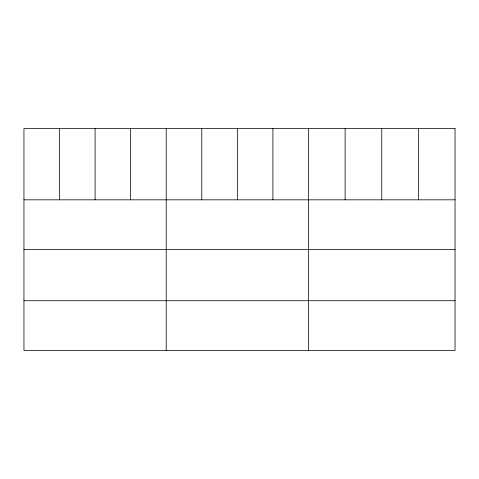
<?xml version="1.0" encoding="UTF-8"?>
<svg xmlns="http://www.w3.org/2000/svg" width="479" height="479" viewBox="0 0 479 479"><rect width="100%" height="100%" fill="white"/><g stroke="black" fill="none" stroke-linecap="round" stroke-linejoin="round"><path stroke-width="0.72" d="M23.95 199.821L455.05 199.821M23.95 249.523L455.05 249.523M23.95 300.722L455.05 300.722M418.406 128.576L418.406 199.821M381.763 128.576L381.763 199.821M345.12 128.576L345.12 199.821M308.476 128.576L308.476 350.424M272.91 128.576L272.91 199.821M237.344 128.576L237.344 199.821M201.779 128.576L201.779 199.821M166.213 128.576L166.213 350.424M130.647 128.576L130.647 199.821M95.082 128.576L95.082 199.821M59.516 128.576L59.516 199.821M455.05 128.576L23.95 128.576L23.95 350.424L455.05 350.424L455.05 128.576"/></g></svg>
